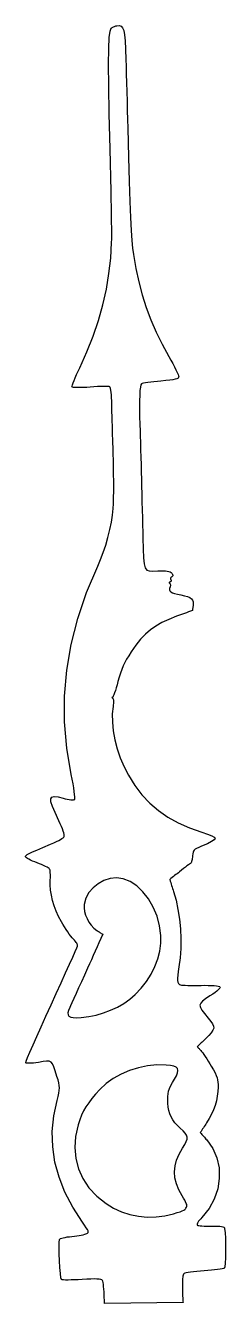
# Model space of a CAD drawing. Extents: x -4.8 to 5.4, y 0 to 65.
import ezdxf

# ---------------------------------------------------------------- set-up
doc = ezdxf.new("R2010")
doc.units = 0
doc.layers.get('0').update_dxf_attribs({"linetype": 'CONTINUOUS'})

msp = doc.modelspace()

# ---------------------------------------------------------------- linework, layer by layer
at = {"color": 7}
for points in [[(-0.775016, 0.000001), (-0.777829, 0.095451), (-0.780643, 0.190902), (-0.783456, 0.286352), (-0.789341, 0.442135), (-0.797467, 0.592087), (-0.807468, 0.732597), (-0.818976, 0.860053), (-0.831628, 0.97084), (-0.845055, 1.061349), (-0.858891, 1.127966), (-0.872773, 1.167078), (-0.903247, 1.194343), (-0.960677, 1.215582), (-1.045908, 1.230837), (-1.159787, 1.24015), (-1.303158, 1.243563), (-1.476867, 1.241118), (-1.68176, 1.232858), (-1.918681, 1.218821), (-2.116841, 1.206898), (-2.304565, 1.198115), (-2.47754, 1.192496), (-2.631452, 1.190066), (-2.76199, 1.190853), (-2.86484, 1.194878), (-2.935689, 1.202167), (-2.970225, 1.212746), (-2.995388, 1.306792), (-3.020239, 1.523052), (-3.043021, 1.823459), (-3.061979, 2.169946), (-3.075357, 2.524447), (-3.081397, 2.848891), (-3.078346, 3.105215), (-3.064446, 3.255348), (-3.048084, 3.276652), (-3.01011, 3.298325), (-2.95235, 3.319918), (-2.876626, 3.340983), (-2.784764, 3.361072), (-2.678587, 3.379737), (-2.559918, 3.396532), (-2.430583, 3.411006), (-2.304922, 3.4247), (-2.182154, 3.440633), (-2.065361, 3.458232), (-1.957627, 3.476922), (-1.862034, 3.496129), (-1.781664, 3.515276), (-1.719602, 3.533792), (-1.67893, 3.551098), (-1.635897, 3.578398), (-1.608582, 3.607002), (-1.599193, 3.642787), (-1.609938, 3.691628), (-1.643031, 3.759399), (-1.70067, 3.85198), (-1.785072, 3.975245), (-1.898443, 4.135068), (-2.390328, 4.891946), (-2.787659, 5.652876), (-3.090535, 6.41832), (-3.299051, 7.188737), (-3.413302, 7.964592), (-3.433387, 8.746343), (-3.3594, 9.534453), (-3.191438, 10.329383), (-3.138611, 10.531966), (-3.100924, 10.69831), (-3.078402, 10.839418), (-3.071068, 10.966287), (-3.078946, 11.08992), (-3.102059, 11.221317), (-3.140433, 11.371477), (-3.19409, 11.551402), (-3.281512, 11.833097), (-3.353313, 12.041351), (-3.421698, 12.185354), (-3.498872, 12.274295), (-3.59704, 12.317364), (-3.72841, 12.323749), (-3.905186, 12.302642), (-4.139575, 12.263229), (-4.266222, 12.243564), (-4.385164, 12.228752), (-4.493738, 12.218865), (-4.589286, 12.213973), (-4.669149, 12.214149), (-4.730666, 12.219464), (-4.771178, 12.229988), (-4.788027, 12.245794), (-4.765203, 12.322158), (-4.692015, 12.506239), (-4.573776, 12.785942), (-4.415798, 13.149169), (-4.223394, 13.58382), (-4.001877, 14.077799), (-3.75656, 14.619008), (-3.492755, 15.195349), (-3.227895, 15.772224), (-2.979555, 16.314962), (-2.75326, 16.811358), (-2.554534, 17.249207), (-2.388903, 17.616304), (-2.26189, 17.900445), (-2.179019, 18.089425), (-2.145816, 18.171037), (-2.141503, 18.203055), (-2.145595, 18.237993), (-2.158419, 18.27639), (-2.18029, 18.318793), (-2.211534, 18.365741), (-2.252471, 18.417777), (-2.303424, 18.475443), (-2.364716, 18.539281), (-2.422292, 18.602793), (-2.490016, 18.686747), (-2.565405, 18.787539), (-2.645972, 18.901566), (-2.729236, 19.025222), (-2.812712, 19.154905), (-2.893912, 19.287013), (-2.970357, 19.417938), (-3.113885, 19.688704), (-3.236533, 19.958096), (-3.338329, 20.226222), (-3.4193, 20.493191), (-3.479475, 20.75911), (-3.518885, 21.024088), (-3.537557, 21.288232), (-3.535518, 21.551651), (-3.532372, 21.64397), (-3.531577, 21.733851), (-3.532999, 21.819055), (-3.536502, 21.897348), (-3.541949, 21.966494), (-3.549205, 22.024258), (-3.558135, 22.068404), (-3.5686, 22.096698), (-3.591524, 22.120284), (-3.636152, 22.15094), (-3.699847, 22.187376), (-3.779969, 22.228303), (-3.87388, 22.272431), (-3.97894, 22.318471), (-4.092511, 22.365134), (-4.211955, 22.411127), (-4.330225, 22.457074), (-4.440431, 22.5036), (-4.540171, 22.549425), (-4.627042, 22.59327), (-4.69864, 22.633853), (-4.752564, 22.669895), (-4.786412, 22.700116), (-4.797778, 22.723236), (-4.790708, 22.756936), (-4.764031, 22.7918), (-4.705835, 22.833771), (-4.60421, 22.888799), (-4.447244, 22.962822), (-4.223026, 23.061787), (-3.919643, 23.191637), (-3.525185, 23.358318), (-3.362452, 23.428338), (-3.22366, 23.491286), (-3.107594, 23.547862), (-3.013034, 23.59876), (-2.938766, 23.644681), (-2.883574, 23.686325), (-2.846242, 23.724386), (-2.825552, 23.759563), (-2.820809, 23.799055), (-2.828093, 23.858423), (-2.846889, 23.936166), (-2.876683, 24.030783), (-2.916961, 24.140774), (-2.96721, 24.264639), (-3.026914, 24.400876), (-3.095561, 24.547985), (-3.29114, 24.965114), (-3.426726, 25.285026), (-3.500524, 25.517293), (-3.510744, 25.671486), (-3.455592, 25.757175), (-3.333275, 25.78393), (-3.141999, 25.761325), (-2.879974, 25.698928), (-2.774049, 25.672753), (-2.672512, 25.651369), (-2.57778, 25.635024), (-2.492268, 25.623972), (-2.418394, 25.618463), (-2.358575, 25.618747), (-2.315227, 25.625077), (-2.290766, 25.637702), (-2.28191, 25.677358), (-2.283283, 25.761157), (-2.294166, 25.883917), (-2.313841, 26.040459), (-2.341588, 26.2256), (-2.376689, 26.434161), (-2.418423, 26.660961), (-2.466073, 26.900819), (-2.690511, 28.248333), (-2.804053, 29.577972), (-2.805974, 30.89544), (-2.695546, 32.206444), (-2.472043, 33.516685), (-2.134737, 34.831872), (-1.682902, 36.157709), (-1.115811, 37.4999), (-0.972934, 37.833044), (-0.837453, 38.195402), (-0.712033, 38.577054), (-0.599339, 38.968084), (-0.502036, 39.358574), (-0.422788, 39.738606), (-0.364262, 40.098263), (-0.329121, 40.427626), (-0.315747, 40.674113), (-0.307046, 40.979422), (-0.303006, 41.342009), (-0.303618, 41.76033), (-0.308872, 42.232841), (-0.318758, 42.758), (-0.333266, 43.334263), (-0.352385, 43.960086), (-0.359164, 44.17198), (-0.366148, 44.401698), (-0.373139, 44.641922), (-0.379937, 44.885332), (-0.386341, 45.12461), (-0.392151, 45.352438), (-0.397166, 45.561496), (-0.401187, 45.744465), (-0.406169, 45.908912), (-0.413937, 46.06488), (-0.424098, 46.208775), (-0.43626, 46.337), (-0.450028, 46.445959), (-0.46501, 46.532054), (-0.480814, 46.591691), (-0.497046, 46.621272), (-0.531694, 46.63272), (-0.600283, 46.640384), (-0.698717, 46.644312), (-0.822905, 46.644553), (-0.968748, 46.641155), (-1.132155, 46.634163), (-1.309031, 46.623628), (-1.495281, 46.609597), (-1.680296, 46.596084), (-1.853632, 46.587035), (-2.011443, 46.582395), (-2.149882, 46.582105), (-2.265105, 46.586111), (-2.353264, 46.594356), (-2.410514, 46.606782), (-2.433007, 46.623335), (-2.428179, 46.65948), (-2.407125, 46.728056), (-2.371488, 46.825071), (-2.322913, 46.946532), (-2.263045, 47.088445), (-2.193527, 47.246817), (-2.116003, 47.417654), (-2.032119, 47.596963), (-1.669386, 48.406173), (-1.353073, 49.208593), (-1.082799, 50.005711), (-0.858185, 50.799019), (-0.67885, 51.590007), (-0.544415, 52.380167), (-0.454499, 53.170987), (-0.408723, 53.963959), (-0.405533, 54.142863), (-0.404526, 54.384462), (-0.405581, 54.678125), (-0.408581, 55.013227), (-0.413406, 55.379135), (-0.419939, 55.76522), (-0.428059, 56.160856), (-0.43765, 56.555412), (-0.492456, 58.728005), (-0.531445, 60.507847), (-0.554593, 61.929297), (-0.561876, 63.02671), (-0.553271, 63.83444), (-0.528754, 64.386846), (-0.4883, 64.718283), (-0.431885, 64.863106), (-0.407951, 64.883562), (-0.378612, 64.903807), (-0.345012, 64.923311), (-0.308296, 64.941553), (-0.269606, 64.958004), (-0.230086, 64.97214), (-0.190879, 64.983434), (-0.153128, 64.99136), (-0.027754, 65.000001), (0.071462, 64.971015), (0.148098, 64.891394), (0.205728, 64.748129), (0.247929, 64.52821), (0.278277, 64.218628), (0.300348, 63.806372), (0.317717, 63.278435), (0.32713, 62.934607), (0.337995, 62.535605), (0.349928, 62.095758), (0.362541, 61.629392), (0.375447, 61.150835), (0.388259, 60.674414), (0.40059, 60.214456), (0.412054, 59.785289), (0.452781, 58.305773), (0.489876, 57.071628), (0.524512, 56.056828), (0.557865, 55.235349), (0.591109, 54.581165), (0.625418, 54.068248), (0.661967, 53.670575), (0.701931, 53.362119), (0.826448, 52.648639), (0.97595, 51.964419), (1.152362, 51.303913), (1.357608, 50.661577), (1.593609, 50.031864), (1.862291, 49.409229), (2.165577, 48.788126), (2.505391, 48.16301), (2.608593, 47.979253), (2.70469, 47.802708), (2.79159, 47.637602), (2.867208, 47.48817), (2.929451, 47.358639), (2.97623, 47.253241), (3.005453, 47.176202), (3.01503, 47.131755), (3.004849, 47.09525), (2.974059, 47.063568), (2.918133, 47.035631), (2.832551, 47.010358), (2.712787, 46.986671), (2.554318, 46.963491), (2.352619, 46.939741), (2.103167, 46.914341), (1.919333, 46.895812), (1.74478, 46.876786), (1.583549, 46.857804), (1.439676, 46.839405), (1.317201, 46.822132), (1.220161, 46.806526), (1.152597, 46.793127), (1.118547, 46.782471), (1.083572, 46.729252), (1.055379, 46.613989), (1.034009, 46.437649), (1.0195, 46.201195), (1.011895, 45.905595), (1.011232, 45.551813), (1.017552, 45.140814), (1.030895, 44.673566), (1.039094, 44.423109), (1.048343, 44.123573), (1.058323, 43.786225), (1.068718, 43.422333), (1.079213, 43.043162), (1.089488, 42.65998), (1.099229, 42.284052), (1.108118, 41.926646), (1.116906, 41.564513), (1.126356, 41.175038), (1.136175, 40.770438), (1.146063, 40.362929), (1.155726, 39.964727), (1.164865, 39.58805), (1.173187, 39.245114), (1.180392, 38.948136), (1.194845, 38.359379), (1.212237, 37.923069), (1.242561, 37.616913), (1.29581, 37.418615), (1.381977, 37.305881), (1.511055, 37.256419), (1.693038, 37.247933), (1.937918, 37.258129), (2.088588, 37.262667), (2.219913, 37.26228), (2.332823, 37.256826), (2.428245, 37.246161), (2.507106, 37.230143), (2.570335, 37.208632), (2.618861, 37.181484), (2.653609, 37.148557), (2.676769, 37.115912), (2.693229, 37.08545), (2.703038, 37.057231), (2.706175, 37.031278), (2.702638, 37.007625), (2.692428, 36.986304), (2.675545, 36.96735), (2.651987, 36.950802), (2.631575, 36.936826), (2.615155, 36.920771), (2.6029, 36.903203), (2.594982, 36.884689), (2.591572, 36.865799), (2.592842, 36.847098), (2.59896, 36.829152), (2.610105, 36.812532), (2.621375, 36.796496), (2.627855, 36.780227), (2.629691, 36.764174), (2.627028, 36.748787), (2.620015, 36.734515), (2.608796, 36.721812), (2.593521, 36.711122), (2.574336, 36.702897), (2.555321, 36.6954), (2.540539, 36.686786), (2.530088, 36.677384), (2.52409, 36.667484), (2.522657, 36.657387), (2.525901, 36.647399), (2.533935, 36.637822), (2.54687, 36.628958), (2.560791, 36.617837), (2.571642, 36.60178), (2.579338, 36.581549), (2.583796, 36.557899), (2.584928, 36.531586), (2.58265, 36.503369), (2.576879, 36.474007), (2.56753, 36.444257), (2.543951, 36.363889), (2.54097, 36.296293), (2.561539, 36.2393), (2.608604, 36.190741), (2.685116, 36.148451), (2.794024, 36.11026), (2.938275, 36.074001), (3.12082, 36.037504), (3.307262, 35.998413), (3.457021, 35.955235), (3.572857, 35.905434), (3.657529, 35.846471), (3.713797, 35.775807), (3.744421, 35.690907), (3.75216, 35.58923), (3.739773, 35.468239), (3.735221, 35.440436), (3.730668, 35.412634), (3.726116, 35.384831), (3.721563, 35.357028), (3.717011, 35.329225), (3.712459, 35.301422), (3.707906, 35.27362), (3.703354, 35.245817), (3.602443, 35.208894), (3.501533, 35.171972), (3.400622, 35.13505), (3.299711, 35.098127), (3.1988, 35.061204), (3.09789, 35.024282), (2.996979, 34.98736), (2.896069, 34.950437), (2.501131, 34.7949), (2.152978, 34.63216), (1.84346, 34.455888), (1.564475, 34.259664), (1.307875, 34.037158), (1.065523, 33.782012), (0.829285, 33.487865), (0.591028, 33.148358), (0.46169, 32.948626), (0.35162, 32.766282), (0.257568, 32.594034), (0.176284, 32.424596), (0.104522, 32.250676), (0.039029, 32.064986), (-0.023442, 31.860235), (-0.08614, 31.629136), (-0.130212, 31.464897), (-0.174142, 31.312271), (-0.216768, 31.174553), (-0.256925, 31.055044), (-0.293453, 30.957039), (-0.325187, 30.883838), (-0.350965, 30.838739), (-0.369625, 30.825039), (-0.382223, 30.827032), (-0.390625, 30.826906), (-0.394905, 30.824831), (-0.395088, 30.820901), (-0.391246, 30.815288), (-0.383431, 30.808132), (-0.3717, 30.799582), (-0.35611, 30.789779), (-0.340375, 30.772106), (-0.328216, 30.741003), (-0.319723, 30.698195), (-0.314982, 30.645408), (-0.314078, 30.584366), (-0.317096, 30.516797), (-0.324122, 30.444425), (-0.335243, 30.368978), (-0.376155, 29.98462), (-0.373722, 29.568733), (-0.329753, 29.129405), (-0.246061, 28.674727), (-0.124458, 28.212787), (0.033246, 27.751673), (0.225237, 27.299476), (0.449704, 26.864284), (0.774063, 26.346915), (1.135006, 25.877155), (1.534637, 25.453373), (1.975056, 25.073942), (2.458366, 24.737231), (2.986666, 24.441612), (3.562061, 24.185454), (4.18665, 23.967128), (4.482397, 23.87257), (4.693287, 23.792609), (4.819134, 23.720731), (4.859777, 23.65044), (4.814974, 23.57519), (4.684566, 23.488485), (4.468364, 23.383811), (4.166183, 23.254657), (4.026726, 23.195951), (3.921288, 23.147647), (3.844715, 23.104154), (3.791902, 23.059799), (3.757693, 23.008991), (3.736953, 22.946111), (3.724543, 22.865541), (3.715325, 22.761663), (3.708935, 22.69727), (3.700377, 22.635419), (3.690024, 22.577592), (3.678249, 22.52527), (3.665424, 22.479932), (3.651924, 22.443061), (3.63812, 22.416137), (3.624384, 22.400643), (3.600861, 22.38351), (3.558999, 22.351901), (3.501138, 22.307626), (3.429618, 22.252495), (3.34678, 22.188314), (3.254966, 22.116894), (3.156515, 22.040043), (3.053768, 21.959569), (2.990667, 21.910065), (2.927567, 21.860562), (2.864466, 21.811058), (2.801366, 21.761554), (2.738266, 21.712051), (2.675166, 21.662547), (2.612065, 21.613043), (2.548965, 21.563539), (2.573936, 21.486348), (2.598906, 21.409157), (2.623876, 21.331966), (2.648847, 21.254774), (2.673817, 21.177583), (2.698788, 21.100393), (2.723758, 21.023201), (2.748729, 20.94601), (2.871634, 20.510565), (2.970586, 20.043271), (3.044879, 19.553968), (3.093811, 19.0525), (3.116679, 18.548711), (3.11278, 18.052441), (3.081412, 17.573535), (3.02187, 17.121834), (2.985081, 16.89025), (2.961012, 16.699632), (2.95, 16.546133), (2.952383, 16.425906), (2.968497, 16.335105), (2.998681, 16.269882), (3.04327, 16.22639), (3.102601, 16.200783), (3.150312, 16.193311), (3.2305, 16.187087), (3.33886, 16.182193), (3.471085, 16.178713), (3.622868, 16.176729), (3.789905, 16.176323), (3.967889, 16.177581), (4.152512, 16.180582), (4.335263, 16.182454), (4.507879, 16.180473), (4.66643, 16.17495), (4.806988, 16.166193), (4.925621, 16.154513), (5.0184, 16.14022), (5.081395, 16.123624), (5.110675, 16.105034), (5.117242, 16.076258), (5.10621, 16.0415), (5.076275, 15.99958), (5.02613, 15.94932), (4.954474, 15.889541), (4.859998, 15.819063), (4.7414, 15.73671), (4.597373, 15.6413), (4.38021, 15.497542), (4.223938, 15.380488), (4.12751, 15.277173), (4.089885, 15.174628), (4.110017, 15.059886), (4.186864, 14.919979), (4.319381, 14.741941), (4.506524, 14.512803), (4.640133, 14.347335), (4.733408, 14.213999), (4.784706, 14.1013), (4.792388, 13.997746), (4.754814, 13.891842), (4.670344, 13.772094), (4.537338, 13.627009), (4.354154, 13.445093), (4.30387, 13.395931), (4.253587, 13.346769), (4.203304, 13.297607), (4.153021, 13.248445), (4.102739, 13.199284), (4.052456, 13.150122), (4.002173, 13.10096), (3.951889, 13.051798), (3.974441, 13.029058), (3.996994, 13.006319), (4.019546, 12.98358), (4.042099, 12.960841), (4.06465, 12.938103), (4.087203, 12.915364), (4.109755, 12.892625), (4.132307, 12.869886), (4.175798, 12.820668), (4.230382, 12.750251), (4.293862, 12.661926), (4.364043, 12.558988), (4.438728, 12.44473), (4.515718, 12.322442), (4.592818, 12.195421), (4.667838, 12.066962), (4.774412, 11.877808), (4.857381, 11.721935), (4.919562, 11.590802), (4.963771, 11.475868), (4.992825, 11.368595), (5.009542, 11.260439), (5.016736, 11.14286), (5.017226, 11.007319), (5.005039, 10.774349), (4.97474, 10.541004), (4.926621, 10.308182), (4.860973, 10.076788), (4.778085, 9.847725), (4.678251, 9.621892), (4.56176, 9.400194), (4.428904, 9.183533), (4.38847, 9.122185), (4.348037, 9.060837), (4.307602, 8.999488), (4.267169, 8.938141), (4.226735, 8.876793), (4.186301, 8.815444), (4.145867, 8.754096), (4.105434, 8.692749), (4.147114, 8.645379), (4.188794, 8.598009), (4.230474, 8.550639), (4.272154, 8.503269), (4.313835, 8.455899), (4.355515, 8.408529), (4.397195, 8.36116), (4.438875, 8.31379), (4.744191, 7.881849), (4.951537, 7.402224), (5.061867, 6.890129), (5.076136, 6.36078), (4.9953, 5.829394), (4.820312, 5.311184), (4.552129, 4.821367), (4.191705, 4.375157), (4.127229, 4.30593), (4.07106, 4.240217), (4.023928, 4.179192), (3.986564, 4.12403), (3.959699, 4.075906), (3.944062, 4.035995), (3.940386, 4.005471), (3.949401, 3.985511), (3.97712, 3.972601), (4.028748, 3.96107), (4.101314, 3.951136), (4.191847, 3.943013), (4.297371, 3.936916), (4.414917, 3.933061), (4.541508, 3.931664), (4.674174, 3.932942), (4.841887, 3.934632), (4.98211, 3.932229), (5.096658, 3.925413), (5.18735, 3.913863), (5.255998, 3.897257), (5.304417, 3.875275), (5.334425, 3.847598), (5.347834, 3.813901), (5.370033, 3.599392), (5.384516, 3.312967), (5.391594, 2.984948), (5.39158, 2.645661), (5.384788, 2.325427), (5.37153, 2.054571), (5.352121, 1.863417), (5.32687, 1.782288), (5.289683, 1.770416), (5.218126, 1.756364), (5.116401, 1.740654), (4.98871, 1.723807), (4.839257, 1.706341), (4.672242, 1.688778), (4.491868, 1.671638), (4.302337, 1.655441), (4.112853, 1.63927), (3.932613, 1.622206), (3.765809, 1.604764), (3.616635, 1.587458), (3.489283, 1.570803), (3.387946, 1.555315), (3.316818, 1.541508), (3.280089, 1.529896), (3.262579, 1.512908), (3.246532, 1.483682), (3.232278, 1.443817), (3.220147, 1.394909), (3.210471, 1.338554), (3.20358, 1.276347), (3.199804, 1.209887), (3.199474, 1.140766), (3.200973, 1.063925), (3.202438, 0.975335), (3.203831, 0.878145), (3.205117, 0.7755), (3.206259, 0.67055), (3.207219, 0.566441), (3.20796, 0.466323), (3.208447, 0.373341), (3.209998, 0.28515), (3.213791, 0.198764), (3.219575, 0.116367), (3.2271, 0.040142), (-0.775016, 0.000001)], [(0.793127, 15.716674), (1.099443, 16.033839), (1.370197, 16.379307), (1.602798, 16.747144), (1.794653, 17.131417), (1.94317, 17.526191), (2.045755, 17.925532), (2.099817, 18.323509), (2.102762, 18.714184), (2.0361, 19.214321), (1.90304, 19.699598), (1.711891, 20.157567), (1.470961, 20.575776), (1.188559, 20.941776), (0.872996, 21.243117), (0.532577, 21.467347), (0.175612, 21.602016), (-0.154185, 21.640585), (-0.483061, 21.606767), (-0.799749, 21.507971), (-1.092984, 21.351607), (-1.351501, 21.145085), (-1.564034, 20.895813), (-1.719317, 20.611201), (-1.806084, 20.298659), (-1.814258, 20.126518), (-1.791125, 19.944042), (-1.73965, 19.757324), (-1.662803, 19.572462), (-1.56355, 19.395551), (-1.444859, 19.232687), (-1.309697, 19.089967), (-1.161031, 18.973486), (-1.123412, 18.948803), (-1.085794, 18.924119), (-1.048176, 18.899436), (-1.010558, 18.874753), (-0.972939, 18.850069), (-0.935321, 18.825386), (-0.897703, 18.800703), (-0.860084, 18.77602), (-0.957076, 18.561031), (-1.054066, 18.346042), (-1.151058, 18.131053), (-1.248049, 17.916065), (-1.34504, 17.701076), (-1.442031, 17.486087), (-1.539021, 17.271099), (-1.636012, 17.056109), (-1.794654, 16.704837), (-1.948014, 16.36596), (-2.092354, 16.047694), (-2.223933, 15.758254), (-2.339012, 15.505857), (-2.43385, 15.298716), (-2.504707, 15.145049), (-2.547844, 15.053071), (-2.610548, 14.902143), (-2.638449, 14.779391), (-2.62966, 14.683146), (-2.582293, 14.611735), (-2.49446, 14.56349), (-2.364274, 14.53674), (-2.189848, 14.529814), (-1.969294, 14.541042), (-1.578425, 14.588592), (-1.195266, 14.666803), (-0.822471, 14.774544), (-0.462694, 14.910688), (-0.118592, 15.074101), (0.207183, 15.263653), (0.511973, 15.478219), (0.793127, 15.716674)], [(3.405436, 4.892019), (3.418803, 4.929234), (3.421777, 4.973045), (3.413684, 5.025218), (3.393852, 5.087518), (3.361605, 5.161709), (3.316273, 5.24956), (3.257182, 5.352835), (3.183651, 5.473294), (3.012373, 5.784182), (2.890601, 6.090106), (2.818345, 6.392511), (2.795612, 6.692844), (2.822414, 6.992554), (2.89876, 7.293087), (3.02466, 7.59589), (3.200125, 7.902409), (3.314715, 8.085076), (3.394457, 8.233201), (3.438238, 8.356107), (3.444945, 8.463113), (3.413463, 8.563542), (3.342682, 8.666714), (3.231485, 8.78195), (3.078761, 8.918572), (2.938958, 9.050315), (2.817441, 9.188063), (2.713876, 9.332499), (2.627929, 9.484304), (2.559253, 9.64415), (2.507517, 9.812722), (2.472383, 9.990697), (2.453514, 10.178758), (2.446997, 10.361003), (2.450618, 10.521428), (2.466235, 10.666825), (2.495705, 10.803986), (2.540889, 10.939701), (2.603642, 11.080762), (2.685824, 11.233961), (2.789292, 11.40609), (2.88976, 11.58261), (2.949886, 11.728965), (2.968123, 11.847849), (2.942925, 11.941956), (2.872745, 12.01398), (2.756038, 12.066614), (2.591255, 12.102553), (2.376852, 12.12449), (1.89762, 12.13), (1.421374, 12.084875), (0.95451, 11.991458), (0.503428, 11.852091), (0.074523, 11.66912), (-0.325803, 11.444886), (-0.691156, 11.181736), (-1.015136, 10.882011), (-1.230876, 10.646973), (-1.417859, 10.425413), (-1.579298, 10.212089), (-1.718405, 10.001756), (-1.838394, 9.789171), (-1.942475, 9.569089), (-2.033862, 9.336268), (-2.115768, 9.085464), (-2.247607, 8.496929), (-2.288009, 7.92478), (-2.238509, 7.373344), (-2.100637, 6.846946), (-1.875927, 6.349912), (-1.565912, 5.886569), (-1.172123, 5.461242), (-0.696094, 5.078257), (-0.320539, 4.850326), (0.085111, 4.666783), (0.513483, 4.528739), (0.957206, 4.437308), (1.408908, 4.393603), (1.861219, 4.398734), (2.306769, 4.453814), (2.738184, 4.559958), (2.930624, 4.620491), (3.076848, 4.668091), (3.184388, 4.706508), (3.260775, 4.739489), (3.313542, 4.770785), (3.350222, 4.80414), (3.378346, 4.843304), (3.405446, 4.892026), (3.405446, 4.892026), (3.405445, 4.892026), (3.405445, 4.892026), (3.405445, 4.892026), (3.405445, 4.892026), (3.405444, 4.892025), (3.405444, 4.892025), (3.405436, 4.892019)]]:
    msp.add_lwpolyline(points, dxfattribs=at)

doc.saveas('drawing.dxf')
